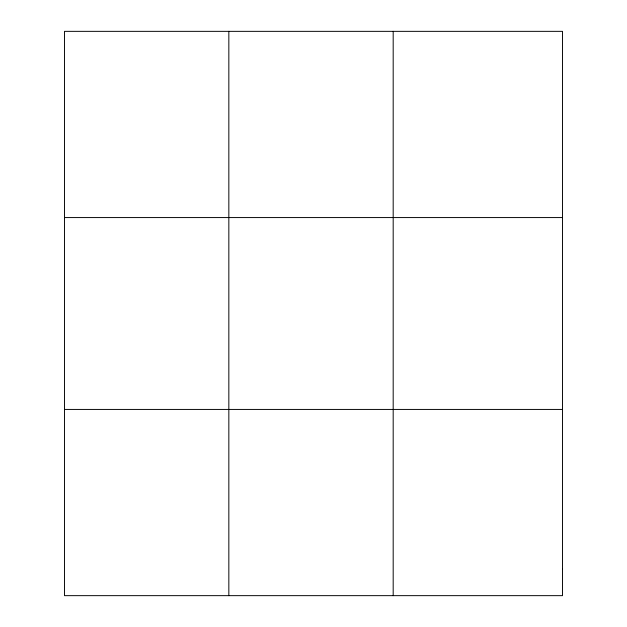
<?xml version="1.0" encoding="UTF-8"?>
<svg xmlns="http://www.w3.org/2000/svg" width="627" height="627" viewBox="0 0 627 627"><rect width="100%" height="100%" fill="white"/><g stroke="black" fill="none" stroke-linecap="round" stroke-linejoin="round"><path stroke-width="0.94" d="M228.839 595.65L228.839 31.35M393.184 595.65L393.184 31.35M64.495 217.569L562.505 217.569M64.495 409.431L562.505 409.431M562.505 569.05L562.505 595.65L64.495 595.65L64.495 31.35L562.505 31.35L562.505 569.05"/></g></svg>
